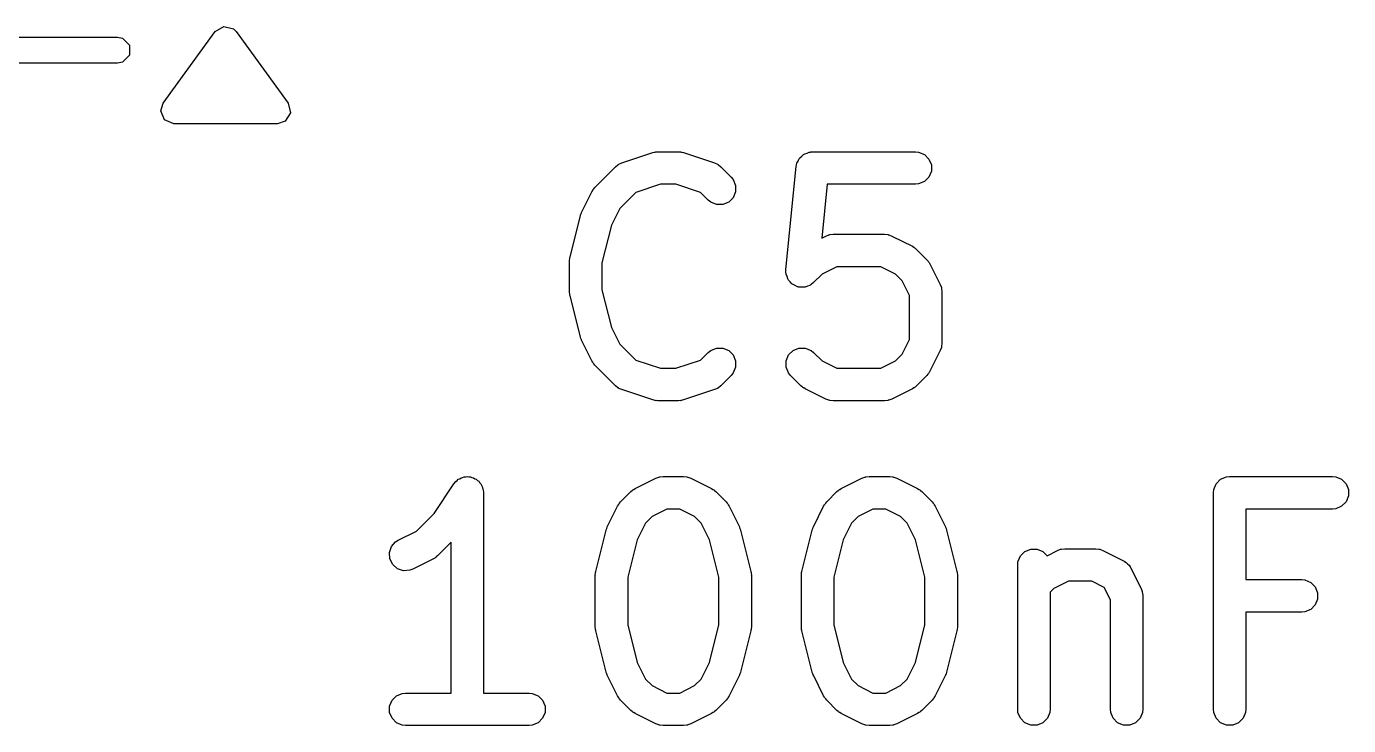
# Model space of a CAD drawing. Extents: x 19.8 to 98.9, y -129.1 to -67.1.
# Drawn here: x 47.63 to 53.74, y -102.78 to -99.55 of the extents above; entities that cross this region are included whole.
import ezdxf

# ---------------------------------------------------------------- set-up
doc = ezdxf.new("R2010")
doc.units = 0
doc.layers.add('BLACK', color=7, linetype='CONTINUOUS')

msp = doc.modelspace()

# ---------------------------------------------------------------- linework, layer by layer
at = {"layer": 'BLACK', "linetype": 'CONTINUOUS'}
for p, q in [((48.501477, -99.57471), (48.540643, -99.550734)), ((48.540643, -99.550734), (48.585291, -99.561476)), ((47.25, -99.6), (48.05, -99.6)), ((48.05, -99.6), (48.072961, -99.604567)), ((48.072961, -99.604567), (48.105433, -99.637039)), ((48.261476, -99.90471), (48.501477, -99.57471)), ((48.585291, -99.561476), (48.598525, -99.57471)), ((48.598525, -99.57471), (48.838524, -99.90471)), ((48.105433, -99.637039), (48.105433, -99.682961)), ((48.05, -99.72), (47.25, -99.72)), ((48.072961, -99.715433), (48.05, -99.72)), ((48.105433, -99.682961), (48.072961, -99.715433)), ((48.25, -99.94), (48.261476, -99.90471)), ((48.838524, -99.90471), (48.849266, -99.949358)), ((48.267574, -99.982426), (48.25, -99.94)), ((48.31, -100), (48.267574, -99.982426)), ((48.849266, -99.949358), (48.82529, -99.988524)), ((48.79, -100), (48.31, -100)), ((48.82529, -99.988524), (48.79, -100)), ((50.381045, -100.181287), (50.523901, -100.133668)), ((50.523901, -100.133668), (50.531156, -100.132018)), ((50.531156, -100.132018), (50.532987, -100.13126)), ((50.532987, -100.13126), (50.53564, -100.130998)), ((50.53564, -100.130998), (50.538238, -100.130408)), ((50.538238, -100.130408), (50.540212, -100.130548)), ((50.540212, -100.130548), (50.547619, -100.129819)), ((50.547619, -100.129819), (50.642857, -100.129819)), ((50.642857, -100.129819), (50.650262, -100.130548)), ((50.650262, -100.130548), (50.652237, -100.130408)), ((50.652237, -100.130408), (50.654834, -100.130998)), ((50.654834, -100.130998), (50.657489, -100.13126)), ((50.657489, -100.13126), (50.65932, -100.132018)), ((50.65932, -100.132018), (50.666574, -100.133668)), ((50.666574, -100.133668), (50.809431, -100.181287)), ((51.195349, -100.17328), (51.199545, -100.163151)), ((51.199545, -100.163151), (51.202216, -100.160479)), ((51.202216, -100.160479), (51.204001, -100.157153)), ((51.204001, -100.157153), (51.212483, -100.150212)), ((51.212483, -100.150212), (51.220237, -100.142459)), ((51.220237, -100.142459), (51.223725, -100.141013)), ((51.223725, -100.141013), (51.226649, -100.138622)), ((51.226649, -100.138622), (51.237146, -100.135454)), ((51.237146, -100.135454), (51.247273, -100.13126)), ((51.247273, -100.13126), (51.252878, -100.130707)), ((51.252878, -100.130707), (51.254665, -100.130169)), ((51.254665, -100.130169), (51.256493, -100.130351)), ((51.256493, -100.130351), (51.261905, -100.129819)), ((51.261905, -100.129819), (51.738095, -100.129819)), ((51.738095, -100.129819), (51.752727, -100.13126)), ((51.752727, -100.13126), (51.779763, -100.142459)), ((51.779763, -100.142459), (51.800455, -100.163151)), ((51.800455, -100.163151), (51.811654, -100.190187)), ((50.256491, -100.294643), (50.351729, -100.199405)), ((50.351729, -100.199405), (50.363094, -100.190077)), ((50.363094, -100.190077), (50.365584, -100.189045)), ((50.365584, -100.189045), (50.367619, -100.187281)), ((50.367619, -100.187281), (50.381045, -100.181287)), ((50.809431, -100.181287), (50.822856, -100.187281)), ((50.822856, -100.187281), (50.824891, -100.189046)), ((50.824891, -100.189046), (50.827382, -100.190078)), ((50.827382, -100.190078), (50.838747, -100.199405)), ((50.838747, -100.199405), (50.886366, -100.247024)), ((51.139658, -100.673546), (51.187277, -100.197356)), ((51.187277, -100.197356), (51.188346, -100.192023)), ((51.188346, -100.190187), (51.189059, -100.188464)), ((51.188346, -100.192023), (51.188346, -100.190187)), ((51.189059, -100.188464), (51.190167, -100.18294)), ((51.190167, -100.18294), (51.195349, -100.17328)), ((51.811654, -100.219451), (51.800455, -100.246487)), ((51.811654, -100.190187), (51.811654, -100.219451)), ((50.559789, -100.279819), (50.445276, -100.31799)), ((50.630687, -100.279819), (50.559789, -100.279819)), ((50.7452, -100.31799), (50.630687, -100.279819)), ((50.886366, -100.247024), (50.895693, -100.258389)), ((50.895693, -100.258389), (50.906892, -100.285425)), ((50.906892, -100.285425), (50.906892, -100.314688)), ((51.329779, -100.279819), (51.30496, -100.528009)), ((51.738095, -100.279819), (51.329779, -100.279819)), ((51.752727, -100.278378), (51.738095, -100.279819)), ((51.779763, -100.267179), (51.752727, -100.278378)), ((51.800455, -100.246487), (51.779763, -100.267179)), ((50.194823, -100.409373), (50.242442, -100.314135)), ((50.242442, -100.314135), (50.246406, -100.307835)), ((50.246406, -100.307835), (50.247164, -100.306008)), ((50.247164, -100.306008), (50.248852, -100.303951)), ((50.248852, -100.303951), (50.250274, -100.301692)), ((50.250274, -100.301692), (50.251772, -100.300392)), ((50.251772, -100.300392), (50.256491, -100.294643)), ((50.445276, -100.31799), (50.371163, -100.392103)), ((50.7803, -100.35309), (50.7452, -100.31799)), ((50.895693, -100.341724), (50.875, -100.362417)), ((50.906892, -100.314688), (50.895693, -100.341724)), ((50.194091, -100.410878), (50.194413, -100.410442)), ((50.194413, -100.410442), (50.194823, -100.409373)), ((50.371163, -100.392103), (50.332669, -100.46909)), ((50.791665, -100.362417), (50.7803, -100.35309)), ((50.818701, -100.373616), (50.791665, -100.362417)), ((50.847964, -100.373616), (50.818701, -100.373616)), ((50.875, -100.362417), (50.847964, -100.373616)), ((50.141525, -100.6152), (50.189144, -100.424724)), ((50.189144, -100.424724), (50.189529, -100.423644)), ((50.189529, -100.423644), (50.189568, -100.423105)), ((50.189568, -100.423105), (50.191895, -100.417023)), ((50.191895, -100.417023), (50.194091, -100.410878)), ((50.332669, -100.46909), (50.289286, -100.642624)), ((51.30496, -100.528009), (51.323602, -100.518689)), ((51.323602, -100.518689), (51.337333, -100.513434)), ((51.337333, -100.513434), (51.340022, -100.513242)), ((51.340022, -100.513242), (51.342511, -100.512212)), ((51.342511, -100.512212), (51.357143, -100.510771)), ((51.357143, -100.510771), (51.595238, -100.510771)), ((51.595238, -100.510771), (51.60987, -100.512212)), ((51.60987, -100.512212), (51.612359, -100.513243)), ((51.612359, -100.513243), (51.615047, -100.513434)), ((51.615047, -100.513434), (51.628779, -100.518689)), ((51.628779, -100.518689), (51.724017, -100.566308)), ((51.724017, -100.566308), (51.730316, -100.570272)), ((51.730316, -100.570272), (51.732144, -100.57103)), ((51.732144, -100.57103), (51.7342, -100.572718)), ((51.7342, -100.572718), (51.73646, -100.57414)), ((51.73646, -100.57414), (51.737759, -100.575638)), ((51.737759, -100.575638), (51.743509, -100.580357)), ((51.743509, -100.580357), (51.791128, -100.627976)), ((50.139286, -100.63339), (50.139537, -100.630836)), ((50.139286, -100.776247), (50.139286, -100.63339)), ((50.139375, -100.629744), (50.140184, -100.62427)), ((50.139537, -100.630836), (50.139375, -100.629744)), ((50.140184, -100.62427), (50.140727, -100.618758)), ((50.140727, -100.618758), (50.141149, -100.617736)), ((50.141149, -100.617736), (50.141525, -100.6152)), ((50.289286, -100.642624), (50.289286, -100.767013)), ((51.791128, -100.627976), (51.795846, -100.633725)), ((51.795846, -100.633725), (51.797345, -100.635025)), ((51.797345, -100.635025), (51.798766, -100.637284)), ((51.798766, -100.637284), (51.800455, -100.639341)), ((51.800455, -100.639341), (51.801212, -100.641168)), ((51.801212, -100.641168), (51.805177, -100.647468)), ((51.805177, -100.647468), (51.852796, -100.742706)), ((51.139636, -100.688249), (51.139658, -100.673546)), ((51.140727, -100.691864), (51.139636, -100.688249)), ((51.140727, -100.69564), (51.140727, -100.691864)), ((51.144921, -100.705765), (51.140727, -100.69564)), ((51.148089, -100.716265), (51.144921, -100.705765)), ((51.15048, -100.719188), (51.148089, -100.716265)), ((51.306332, -100.695029), (51.267319, -100.734042)), ((51.374848, -100.660771), (51.306332, -100.695029)), ((51.577533, -100.660771), (51.374848, -100.660771)), ((51.646049, -100.695029), (51.577533, -100.660771)), ((51.676456, -100.725436), (51.646049, -100.695029)), ((50.139537, -100.7788), (50.139286, -100.776247)), ((50.289286, -100.767013), (50.332669, -100.940547)), ((51.151926, -100.722677), (51.15048, -100.719188)), ((51.159679, -100.73043), (51.151926, -100.722677)), ((51.16662, -100.738913), (51.159679, -100.73043)), ((51.169946, -100.740697), (51.16662, -100.738913)), ((51.172618, -100.743369), (51.169946, -100.740697)), ((51.182745, -100.747564), (51.172618, -100.743369)), ((51.192407, -100.752747), (51.182745, -100.747564)), ((51.196166, -100.753122), (51.192407, -100.752747)), ((51.199655, -100.754568), (51.196166, -100.753122)), ((51.210616, -100.754568), (51.199655, -100.754568)), ((51.221526, -100.755659), (51.210616, -100.754568)), ((51.225142, -100.754568), (51.221526, -100.755659)), ((51.228917, -100.754568), (51.225142, -100.754568)), ((51.239042, -100.750373), (51.228917, -100.754568)), ((51.249542, -100.747206), (51.239042, -100.750373)), ((51.252465, -100.744814), (51.249542, -100.747206)), ((51.255954, -100.743369), (51.252465, -100.744814)), ((51.267319, -100.734042), (51.255954, -100.743369)), ((51.710714, -100.793952), (51.676456, -100.725436)), ((51.852796, -100.742706), (51.858051, -100.756437)), ((51.858051, -100.756437), (51.858242, -100.759126)), ((51.858242, -100.759126), (51.859273, -100.761615)), ((51.859273, -100.761615), (51.860714, -100.776247)), ((51.860714, -100.776247), (51.860714, -101.014342)), ((50.139375, -100.779893), (50.139537, -100.7788)), ((50.140184, -100.785366), (50.139375, -100.779893)), ((50.140727, -100.790879), (50.140184, -100.785366)), ((50.141149, -100.7919), (50.140727, -100.790879)), ((50.141525, -100.794437), (50.141149, -100.7919)), ((50.189144, -100.984913), (50.141525, -100.794437)), ((51.710714, -100.996637), (51.710714, -100.793952)), ((50.332669, -100.940547), (50.371163, -101.017534)), ((50.189529, -100.985992), (50.189144, -100.984913)), ((50.189568, -100.986532), (50.189529, -100.985992)), ((50.191895, -100.992613), (50.189568, -100.986532)), ((50.194091, -100.998759), (50.191895, -100.992613)), ((50.194413, -100.999194), (50.194091, -100.998759)), ((50.194823, -101.000264), (50.194413, -100.999194)), ((50.242442, -101.095502), (50.194823, -101.000264)), ((50.371163, -101.017534), (50.445276, -101.091648)), ((51.676455, -101.065153), (51.710714, -100.996637)), ((51.860714, -101.014342), (51.859273, -101.028974)), ((50.7452, -101.091647), (50.780299, -101.056548)), ((50.780299, -101.056548), (50.791665, -101.04722)), ((50.791665, -101.04722), (50.818701, -101.036021)), ((50.818701, -101.036021), (50.847964, -101.036021)), ((50.847964, -101.036021), (50.875, -101.047219)), ((50.875, -101.047219), (50.895693, -101.067912)), ((50.895693, -101.067912), (50.906892, -101.094948)), ((51.140727, -101.094948), (51.151926, -101.067912)), ((51.151926, -101.067912), (51.172619, -101.047219)), ((51.172619, -101.047219), (51.199655, -101.036021)), ((51.199655, -101.036021), (51.228918, -101.036021)), ((51.228918, -101.036021), (51.255954, -101.04722)), ((51.255954, -101.04722), (51.26732, -101.056548)), ((51.26732, -101.056548), (51.306332, -101.095561)), ((51.646048, -101.095561), (51.676455, -101.065153)), ((51.852796, -101.047883), (51.805177, -101.143121)), ((51.858051, -101.034152), (51.852796, -101.047883)), ((51.858242, -101.031462), (51.858051, -101.034152)), ((51.859273, -101.028974), (51.858242, -101.031462)), ((50.246405, -101.101798), (50.242442, -101.095502)), ((50.247163, -101.103628), (50.246405, -101.101798)), ((50.248852, -101.105686), (50.247163, -101.103628)), ((50.250274, -101.107945), (50.248852, -101.105686)), ((50.251772, -101.109244), (50.250274, -101.107945)), ((50.256491, -101.114994), (50.251772, -101.109244)), ((50.351729, -101.210233), (50.256491, -101.114994)), ((50.445276, -101.091648), (50.559789, -101.129819)), ((50.559789, -101.129819), (50.630687, -101.129819)), ((50.630687, -101.129819), (50.7452, -101.091647)), ((50.906892, -101.124211), (50.895694, -101.151247)), ((50.906892, -101.094948), (50.906892, -101.124211)), ((51.140727, -101.124211), (51.140727, -101.094948)), ((51.151925, -101.151247), (51.140727, -101.124211)), ((51.306332, -101.095561), (51.374848, -101.129819)), ((51.374848, -101.129819), (51.577533, -101.129819)), ((51.577533, -101.129819), (51.646048, -101.095561)), ((51.805177, -101.143121), (51.801213, -101.149417)), ((50.886366, -101.162613), (50.838748, -101.210232)), ((50.895694, -101.151247), (50.886366, -101.162613)), ((51.161252, -101.162612), (51.151925, -101.151247)), ((51.208871, -101.210232), (51.161252, -101.162612)), ((51.791128, -101.162613), (51.74351, -101.210232)), ((51.795846, -101.156863), (51.791128, -101.162613)), ((51.797345, -101.155564), (51.795846, -101.156863)), ((51.798766, -101.153305), (51.797345, -101.155564)), ((51.800456, -101.151247), (51.798766, -101.153305)), ((51.801213, -101.149417), (51.800456, -101.151247)), ((50.363094, -101.219561), (50.351729, -101.210233)), ((50.365584, -101.220592), (50.363094, -101.219561)), ((50.367619, -101.222357), (50.365584, -101.220592)), ((50.381045, -101.228351), (50.367619, -101.222357)), ((50.523901, -101.27597), (50.381045, -101.228351)), ((50.809431, -101.228351), (50.666574, -101.27597)), ((50.822856, -101.222357), (50.809431, -101.228351)), ((50.824891, -101.220591), (50.822856, -101.222357)), ((50.827382, -101.21956), (50.824891, -101.220591)), ((50.838748, -101.210232), (50.827382, -101.21956)), ((51.21462, -101.21495), (51.208871, -101.210232)), ((51.215921, -101.21645), (51.21462, -101.21495)), ((51.21818, -101.217872), (51.215921, -101.21645)), ((51.220237, -101.21956), (51.21818, -101.217872)), ((51.222064, -101.220317), (51.220237, -101.21956)), ((51.228364, -101.224282), (51.222064, -101.220317)), ((51.323602, -101.271901), (51.228364, -101.224282)), ((51.724017, -101.224282), (51.628779, -101.271901)), ((51.730316, -101.220317), (51.724017, -101.224282)), ((51.732144, -101.21956), (51.730316, -101.220317)), ((51.7342, -101.217872), (51.732144, -101.21956)), ((51.73646, -101.21645), (51.7342, -101.217872)), ((51.73776, -101.21495), (51.73646, -101.21645)), ((51.74351, -101.210232), (51.73776, -101.21495)), ((50.531156, -101.277619), (50.523901, -101.27597)), ((50.532987, -101.278378), (50.531156, -101.277619)), ((50.53564, -101.278639), (50.532987, -101.278378)), ((50.538238, -101.27923), (50.53564, -101.278639)), ((50.540212, -101.279089), (50.538238, -101.27923)), ((50.547619, -101.279819), (50.540212, -101.279089)), ((50.642857, -101.279819), (50.547619, -101.279819)), ((50.650262, -101.279089), (50.642857, -101.279819)), ((50.652237, -101.27923), (50.650262, -101.279089)), ((50.654834, -101.278639), (50.652237, -101.27923)), ((50.657489, -101.278378), (50.654834, -101.278639)), ((50.65932, -101.277619), (50.657489, -101.278378)), ((50.666574, -101.27597), (50.65932, -101.277619)), ((51.337333, -101.277156), (51.323602, -101.271901)), ((51.340022, -101.277347), (51.337333, -101.277156)), ((51.342511, -101.278378), (51.340022, -101.277347)), ((51.357143, -101.279819), (51.342511, -101.278378)), ((51.595238, -101.279819), (51.357143, -101.279819)), ((51.60987, -101.278378), (51.595238, -101.279819)), ((51.612359, -101.277346), (51.60987, -101.278378)), ((51.615047, -101.277156), (51.612359, -101.277346)), ((51.628779, -101.271901), (51.615047, -101.277156)), ((49.645173, -101.634101), (49.652034, -101.63126)), ((49.652034, -101.63126), (49.659382, -101.63126)), ((49.659382, -101.63126), (49.666587, -101.629819)), ((49.666587, -101.629819), (49.673871, -101.63126)), ((49.673871, -101.63126), (49.681298, -101.63126)), ((49.681298, -101.63126), (49.688086, -101.634072)), ((50.537887, -101.637737), (50.551618, -101.632482)), ((50.551618, -101.632482), (50.554307, -101.63229)), ((50.554307, -101.63229), (50.556796, -101.63126)), ((50.556796, -101.63126), (50.571428, -101.629819)), ((50.571428, -101.629819), (50.666666, -101.629819)), ((50.666666, -101.629819), (50.681298, -101.63126)), ((50.681298, -101.63126), (50.683787, -101.632291)), ((50.683787, -101.632291), (50.686475, -101.632482)), ((50.686475, -101.632482), (50.700207, -101.637737)), ((51.490268, -101.637737), (51.503999, -101.632482)), ((51.503999, -101.632482), (51.506688, -101.63229)), ((51.506688, -101.63229), (51.509177, -101.63126)), ((51.509177, -101.63126), (51.523809, -101.629819)), ((51.523809, -101.629819), (51.619047, -101.629819)), ((51.619047, -101.629819), (51.633679, -101.63126)), ((51.633679, -101.63126), (51.636168, -101.632291)), ((51.636168, -101.632291), (51.638856, -101.632482)), ((51.638856, -101.632482), (51.652588, -101.637737)), ((53.148808, -101.642459), (53.175844, -101.63126)), ((53.175844, -101.63126), (53.190476, -101.629819)), ((53.190476, -101.629819), (53.666666, -101.629819)), ((53.666666, -101.629819), (53.681298, -101.63126)), ((53.681298, -101.63126), (53.708334, -101.642459)), ((49.513142, -101.799896), (49.604262, -101.663216)), ((49.604262, -101.663216), (49.604296, -101.663173)), ((49.604296, -101.663173), (49.604306, -101.663151)), ((49.604306, -101.663151), (49.604357, -101.663099)), ((49.604357, -101.663099), (49.613578, -101.651841)), ((49.613578, -101.651841), (49.619747, -101.647709)), ((49.619747, -101.647709), (49.624998, -101.642459)), ((49.624998, -101.642459), (49.631787, -101.639646)), ((49.631787, -101.639646), (49.637893, -101.635558)), ((49.637893, -101.635558), (49.645173, -101.634101)), ((49.688086, -101.634072), (49.695295, -101.635498)), ((49.695295, -101.635498), (49.701474, -101.639617)), ((49.701474, -101.639617), (49.708334, -101.642459)), ((49.708334, -101.642459), (49.713527, -101.647652)), ((49.713527, -101.647652), (49.719644, -101.65173)), ((49.719644, -101.65173), (49.723777, -101.657902)), ((49.723777, -101.657902), (49.729026, -101.663151)), ((49.729026, -101.663151), (49.731837, -101.669938)), ((49.731837, -101.669938), (49.735927, -101.676045)), ((49.735927, -101.676045), (49.737383, -101.683326)), ((49.737383, -101.683326), (49.740225, -101.690187)), ((49.740225, -101.690187), (49.74165, -101.704663)), ((50.428906, -101.694686), (50.430206, -101.693188)), ((50.430206, -101.693188), (50.432465, -101.691766)), ((50.432465, -101.691766), (50.434522, -101.690078)), ((50.434522, -101.690078), (50.436349, -101.68932)), ((50.436349, -101.68932), (50.442649, -101.685356)), ((50.442649, -101.685356), (50.537887, -101.637737)), ((50.700207, -101.637737), (50.795445, -101.685356)), ((50.795445, -101.685356), (50.801744, -101.68932)), ((50.801744, -101.68932), (50.803572, -101.690078)), ((50.803572, -101.690078), (50.805628, -101.691766)), ((50.805628, -101.691766), (50.807888, -101.693188)), ((50.807888, -101.693188), (50.809187, -101.694686)), ((51.381287, -101.694686), (51.382587, -101.693188)), ((51.382587, -101.693188), (51.384846, -101.691766)), ((51.384846, -101.691766), (51.386903, -101.690078)), ((51.386903, -101.690078), (51.38873, -101.68932)), ((51.38873, -101.68932), (51.39503, -101.685356)), ((51.39503, -101.685356), (51.490268, -101.637737)), ((51.652588, -101.637737), (51.747826, -101.685356)), ((51.747826, -101.685356), (51.754125, -101.68932)), ((51.754125, -101.68932), (51.755953, -101.690078)), ((51.755953, -101.690078), (51.758009, -101.691766)), ((51.758009, -101.691766), (51.760269, -101.693188)), ((51.760269, -101.693188), (51.761568, -101.694686)), ((53.115476, -101.704819), (53.116917, -101.690187)), ((53.116917, -101.690187), (53.128116, -101.663151)), ((53.128116, -101.663151), (53.148808, -101.642459)), ((53.708334, -101.642459), (53.729026, -101.663151)), ((53.729026, -101.663151), (53.740225, -101.690187)), ((53.740225, -101.690187), (53.740225, -101.719451)), ((49.74165, -101.704663), (49.741666, -101.70474)), ((49.741666, -101.70474), (49.74166, -101.704766)), ((49.74166, -101.704766), (49.741666, -101.704819)), ((49.741666, -101.704819), (49.741666, -102.629819)), ((50.367899, -101.756332), (50.369321, -101.754073)), ((50.369321, -101.754073), (50.370819, -101.752773)), ((50.370819, -101.752773), (50.375538, -101.747024)), ((50.375538, -101.747024), (50.423157, -101.699405)), ((50.423157, -101.699405), (50.428906, -101.694686)), ((50.809187, -101.694686), (50.814937, -101.699405)), ((50.814937, -101.699405), (50.862556, -101.747024)), ((50.862556, -101.747024), (50.867274, -101.752773)), ((50.867274, -101.752773), (50.868773, -101.754073)), ((50.868773, -101.754073), (50.870194, -101.756332)), ((51.32028, -101.756332), (51.321702, -101.754073)), ((51.321702, -101.754073), (51.3232, -101.752773)), ((51.3232, -101.752773), (51.327919, -101.747024)), ((51.327919, -101.747024), (51.375538, -101.699405)), ((51.375538, -101.699405), (51.381287, -101.694686)), ((51.761568, -101.694686), (51.767318, -101.699405)), ((51.767318, -101.699405), (51.814937, -101.747024)), ((51.814937, -101.747024), (51.819655, -101.752773)), ((51.819655, -101.752773), (51.821154, -101.754073)), ((51.821154, -101.754073), (51.822575, -101.756332)), ((53.115476, -102.704819), (53.115476, -101.704819)), ((53.729026, -101.746487), (53.708334, -101.767179)), ((53.740225, -101.719451), (53.729026, -101.746487)), ((49.431763, -101.881275), (49.513142, -101.799896)), ((50.31387, -101.861754), (50.361489, -101.766516)), ((50.361489, -101.766516), (50.365453, -101.760216)), ((50.365453, -101.760216), (50.366211, -101.758389)), ((50.366211, -101.758389), (50.367899, -101.756332)), ((50.520617, -101.814077), (50.49021, -101.844484)), ((50.589133, -101.779819), (50.520617, -101.814077)), ((50.648961, -101.779819), (50.589133, -101.779819)), ((50.717477, -101.814077), (50.648961, -101.779819)), ((50.747884, -101.844484), (50.717477, -101.814077)), ((50.870194, -101.756332), (50.871883, -101.758389)), ((50.871883, -101.758389), (50.87264, -101.760216)), ((50.87264, -101.760216), (50.876605, -101.766516)), ((50.876605, -101.766516), (50.924224, -101.861754)), ((51.266251, -101.861754), (51.31387, -101.766516)), ((51.31387, -101.766516), (51.317834, -101.760216)), ((51.317834, -101.760216), (51.318592, -101.758389)), ((51.318592, -101.758389), (51.32028, -101.756332)), ((51.472998, -101.814077), (51.442591, -101.844484)), ((51.541514, -101.779819), (51.472998, -101.814077)), ((51.601342, -101.779819), (51.541514, -101.779819)), ((51.669858, -101.814077), (51.601342, -101.779819)), ((51.700265, -101.844484), (51.669858, -101.814077)), ((51.822575, -101.756332), (51.824264, -101.758389)), ((51.824264, -101.758389), (51.825021, -101.760216)), ((51.825021, -101.760216), (51.828986, -101.766516)), ((51.828986, -101.766516), (51.876605, -101.861754)), ((53.666666, -101.779819), (53.265476, -101.779819)), ((53.265476, -101.779819), (53.265476, -102.106009)), ((53.681298, -101.778378), (53.666666, -101.779819)), ((53.708334, -101.767179), (53.681298, -101.778378)), ((50.260572, -102.067581), (50.308191, -101.877105)), ((50.308191, -101.877105), (50.308576, -101.876025)), ((50.308576, -101.876025), (50.308615, -101.875486)), ((50.308615, -101.875486), (50.310942, -101.869404)), ((50.310942, -101.869404), (50.313138, -101.863259)), ((50.313138, -101.863259), (50.31346, -101.862823)), ((50.31346, -101.862823), (50.31387, -101.861754)), ((50.49021, -101.844484), (50.451716, -101.921471)), ((50.786377, -101.921471), (50.747884, -101.844484)), ((50.924224, -101.861754), (50.924633, -101.862823)), ((50.924633, -101.862823), (50.924956, -101.863259)), ((50.924956, -101.863259), (50.927148, -101.869395)), ((50.927148, -101.869395), (50.929479, -101.875485)), ((50.929479, -101.875485), (50.929517, -101.876025)), ((50.929517, -101.876025), (50.929903, -101.877105)), ((50.929903, -101.877105), (50.977522, -102.067581)), ((51.212953, -102.067581), (51.260572, -101.877105)), ((51.260572, -101.877105), (51.260957, -101.876025)), ((51.260957, -101.876025), (51.260996, -101.875486)), ((51.260996, -101.875486), (51.263323, -101.869404)), ((51.263323, -101.869404), (51.265519, -101.863259)), ((51.265519, -101.863259), (51.265841, -101.862823)), ((51.265841, -101.862823), (51.266251, -101.861754)), ((51.442591, -101.844484), (51.404097, -101.921471)), ((51.738758, -101.921471), (51.700265, -101.844484)), ((51.876605, -101.861754), (51.877014, -101.862823)), ((51.877014, -101.862823), (51.877337, -101.863259)), ((51.877337, -101.863259), (51.879529, -101.869395)), ((51.879529, -101.869395), (51.88186, -101.875485)), ((51.88186, -101.875485), (51.881898, -101.876025)), ((51.881898, -101.876025), (51.882284, -101.877105)), ((51.882284, -101.877105), (51.929903, -102.067581)), ((49.315795, -101.953391), (49.334968, -101.931283)), ((49.334968, -101.931283), (49.347411, -101.923451)), ((49.347411, -101.923451), (49.431763, -101.881275)), ((49.591666, -101.933504), (49.529223, -101.995947)), ((49.591666, -102.629819), (49.591666, -101.933504)), ((50.451716, -101.921471), (50.408333, -102.095005)), ((50.829761, -102.095005), (50.786377, -101.921471)), ((51.404097, -101.921471), (51.360714, -102.095005)), ((51.782142, -102.095005), (51.738758, -101.921471)), ((49.306541, -101.981152), (49.315795, -101.953391)), ((49.308615, -102.010342), (49.306541, -101.981152)), ((49.529223, -101.995947), (49.523473, -102.000665)), ((52.212155, -102.02352), (52.223354, -101.996484)), ((52.223354, -101.996484), (52.244046, -101.975792)), ((52.244046, -101.975792), (52.271082, -101.964593)), ((52.271082, -101.964593), (52.300346, -101.964593)), ((52.300346, -101.964593), (52.327382, -101.975792)), ((52.327382, -101.975792), (52.346783, -101.995193)), ((52.346783, -101.995193), (52.39503, -101.97107)), ((52.39503, -101.97107), (52.408761, -101.965815)), ((52.408761, -101.965815), (52.41145, -101.965623)), ((52.41145, -101.965623), (52.413939, -101.964593)), ((52.413939, -101.964593), (52.428571, -101.963152)), ((52.428571, -101.963152), (52.571428, -101.963152)), ((52.571428, -101.963152), (52.58606, -101.964593)), ((52.58606, -101.964593), (52.588549, -101.965624)), ((52.588549, -101.965624), (52.591237, -101.965815)), ((52.591237, -101.965815), (52.604969, -101.97107)), ((52.604969, -101.97107), (52.700207, -102.018689)), ((49.321702, -102.036517), (49.308615, -102.010342)), ((49.34381, -102.05569), (49.321702, -102.036517)), ((49.371571, -102.064944), (49.34381, -102.05569)), ((49.414493, -102.057615), (49.400761, -102.06287)), ((49.509731, -102.009996), (49.414493, -102.057615)), ((49.51603, -102.006031), (49.509731, -102.009996)), ((49.517858, -102.005274), (49.51603, -102.006031)), ((49.519914, -102.003585), (49.517858, -102.005274)), ((49.522174, -102.002164), (49.519914, -102.003585)), ((49.523473, -102.000665), (49.522174, -102.002164)), ((52.210714, -102.038152), (52.212155, -102.02352)), ((52.210714, -102.704819), (52.210714, -102.038152)), ((52.700207, -102.018689), (52.702654, -102.020229)), ((52.702654, -102.020229), (52.703808, -102.020614)), ((52.703808, -102.020614), (52.705244, -102.021859)), ((52.705244, -102.021859), (52.71265, -102.026521)), ((52.71265, -102.026521), (52.718811, -102.033625)), ((52.718811, -102.033625), (52.725916, -102.039787)), ((52.725916, -102.039787), (52.730577, -102.047192)), ((52.730577, -102.047192), (52.731823, -102.048629)), ((52.731823, -102.048629), (52.732207, -102.049782)), ((52.732207, -102.049782), (52.733748, -102.05223)), ((52.733748, -102.05223), (52.781367, -102.147468)), ((49.400761, -102.06287), (49.371571, -102.064944)), ((50.258333, -102.085771), (50.258584, -102.083217)), ((50.258333, -102.323866), (50.258333, -102.085771)), ((50.258422, -102.082125), (50.259231, -102.076651)), ((50.258584, -102.083217), (50.258422, -102.082125)), ((50.259231, -102.076651), (50.259774, -102.071139)), ((50.259774, -102.071139), (50.260196, -102.070117)), ((50.260196, -102.070117), (50.260572, -102.067581)), ((50.408333, -102.095005), (50.408333, -102.314632)), ((50.829761, -102.314632), (50.829761, -102.095005)), ((50.977522, -102.067581), (50.977897, -102.070117)), ((50.977897, -102.070117), (50.97832, -102.071139)), ((50.97832, -102.071139), (50.978862, -102.076651)), ((50.978862, -102.076651), (50.979672, -102.082125)), ((50.979672, -102.082125), (50.979509, -102.083217)), ((50.979509, -102.083217), (50.979761, -102.085771)), ((50.979761, -102.085771), (50.979761, -102.323866)), ((51.210714, -102.085771), (51.210965, -102.083217)), ((51.210714, -102.323866), (51.210714, -102.085771)), ((51.210803, -102.082125), (51.211612, -102.076651)), ((51.210965, -102.083217), (51.210803, -102.082125)), ((51.211612, -102.076651), (51.212155, -102.071139)), ((51.212155, -102.071139), (51.212577, -102.070117)), ((51.212577, -102.070117), (51.212953, -102.067581)), ((51.360714, -102.095005), (51.360714, -102.314632)), ((51.782142, -102.314632), (51.782142, -102.095005)), ((51.929903, -102.067581), (51.930278, -102.070117)), ((51.930278, -102.070117), (51.930701, -102.071139)), ((51.930701, -102.071139), (51.931243, -102.076651)), ((51.931243, -102.076651), (51.932053, -102.082125)), ((51.932053, -102.082125), (51.93189, -102.083217)), ((51.93189, -102.083217), (51.932142, -102.085771)), ((51.932142, -102.085771), (51.932142, -102.323866)), ((52.446276, -102.113152), (52.37776, -102.14741)), ((52.553723, -102.113152), (52.446276, -102.113152)), ((52.610764, -102.141672), (52.553723, -102.113152)), ((53.265476, -102.106009), (53.523809, -102.106009)), ((53.523809, -102.106009), (53.538441, -102.10745)), ((53.538441, -102.10745), (53.565477, -102.118649)), ((53.565477, -102.118649), (53.586169, -102.139341)), ((52.37776, -102.14741), (52.360714, -102.164456)), ((52.360714, -102.164456), (52.360714, -102.704819)), ((52.639285, -102.198714), (52.610764, -102.141672)), ((52.781367, -102.147468), (52.786622, -102.161199)), ((52.786622, -102.161199), (52.786813, -102.163888)), ((52.786813, -102.163888), (52.787844, -102.166377)), ((52.787844, -102.166377), (52.789285, -102.181009)), ((52.789285, -102.181009), (52.789285, -102.704819)), ((53.586169, -102.139341), (53.597368, -102.166377)), ((53.597368, -102.166377), (53.597368, -102.195641)), ((52.639285, -102.704819), (52.639285, -102.198714)), ((53.565477, -102.243369), (53.538441, -102.254568)), ((53.586169, -102.222677), (53.565477, -102.243369)), ((53.597368, -102.195641), (53.586169, -102.222677)), ((53.523809, -102.256009), (53.265476, -102.256009)), ((53.265476, -102.256009), (53.265476, -102.704819)), ((53.538441, -102.254568), (53.523809, -102.256009)), ((50.258584, -102.326419), (50.258333, -102.323866)), ((50.258422, -102.327512), (50.258584, -102.326419)), ((50.259231, -102.332985), (50.258422, -102.327512)), ((50.259774, -102.338498), (50.259231, -102.332985)), ((50.260196, -102.339519), (50.259774, -102.338498)), ((50.260572, -102.342056), (50.260196, -102.339519)), ((50.308191, -102.532532), (50.260572, -102.342056)), ((50.408333, -102.314632), (50.451716, -102.488166)), ((50.786377, -102.488166), (50.829761, -102.314632)), ((50.977522, -102.342056), (50.929903, -102.532532)), ((50.977897, -102.339519), (50.977522, -102.342056)), ((50.97832, -102.338498), (50.977897, -102.339519)), ((50.978862, -102.332985), (50.97832, -102.338498)), ((50.979672, -102.327512), (50.978862, -102.332985)), ((50.979761, -102.323866), (50.979509, -102.326419)), ((50.979509, -102.326419), (50.979672, -102.327512)), ((51.210965, -102.326419), (51.210714, -102.323866)), ((51.210803, -102.327512), (51.210965, -102.326419)), ((51.211612, -102.332985), (51.210803, -102.327512)), ((51.212155, -102.338498), (51.211612, -102.332985)), ((51.212577, -102.339519), (51.212155, -102.338498)), ((51.212953, -102.342056), (51.212577, -102.339519)), ((51.260572, -102.532532), (51.212953, -102.342056)), ((51.360714, -102.314632), (51.404097, -102.488166)), ((51.738758, -102.488166), (51.782142, -102.314632)), ((51.929903, -102.342056), (51.882284, -102.532532)), ((51.930278, -102.339519), (51.929903, -102.342056)), ((51.930701, -102.338498), (51.930278, -102.339519)), ((51.931243, -102.332985), (51.930701, -102.338498)), ((51.932053, -102.327512), (51.931243, -102.332985)), ((51.932142, -102.323866), (51.93189, -102.326419)), ((51.93189, -102.326419), (51.932053, -102.327512)), ((50.451716, -102.488166), (50.49021, -102.565153)), ((50.747883, -102.565153), (50.786377, -102.488166)), ((51.404097, -102.488166), (51.442591, -102.565153)), ((51.700264, -102.565153), (51.738758, -102.488166)), ((50.308576, -102.533611), (50.308191, -102.532532)), ((50.308615, -102.534151), (50.308576, -102.533611)), ((50.310942, -102.540232), (50.308615, -102.534151)), ((50.313138, -102.546378), (50.310942, -102.540232)), ((50.31346, -102.546813), (50.313138, -102.546378)), ((50.31387, -102.547883), (50.31346, -102.546813)), ((50.361489, -102.643121), (50.31387, -102.547883)), ((50.924224, -102.547883), (50.876605, -102.643121)), ((50.924633, -102.546813), (50.924224, -102.547883)), ((50.924956, -102.546378), (50.924633, -102.546813)), ((50.927148, -102.540241), (50.924956, -102.546378)), ((50.929479, -102.534152), (50.927148, -102.540241)), ((50.929517, -102.533611), (50.929479, -102.534152)), ((50.929903, -102.532532), (50.929517, -102.533611)), ((51.260957, -102.533611), (51.260572, -102.532532)), ((51.260996, -102.534151), (51.260957, -102.533611)), ((51.263323, -102.540232), (51.260996, -102.534151)), ((51.265519, -102.546378), (51.263323, -102.540232)), ((51.265841, -102.546813), (51.265519, -102.546378)), ((51.266251, -102.547883), (51.265841, -102.546813)), ((51.31387, -102.643121), (51.266251, -102.547883)), ((51.876605, -102.547883), (51.828986, -102.643121)), ((51.877014, -102.546813), (51.876605, -102.547883)), ((51.877337, -102.546378), (51.877014, -102.546813)), ((51.879529, -102.540241), (51.877337, -102.546378)), ((51.88186, -102.534152), (51.879529, -102.540241)), ((51.881898, -102.533611), (51.88186, -102.534152)), ((51.882284, -102.532532), (51.881898, -102.533611)), ((50.49021, -102.565153), (50.520617, -102.595561)), ((50.520617, -102.595561), (50.589133, -102.629819)), ((50.648961, -102.629819), (50.717476, -102.595561)), ((50.717476, -102.595561), (50.747883, -102.565153)), ((51.442591, -102.565153), (51.472998, -102.595561)), ((51.472998, -102.595561), (51.541514, -102.629819)), ((51.601342, -102.629819), (51.669857, -102.595561)), ((51.669857, -102.595561), (51.700264, -102.565153)), ((49.307393, -102.690187), (49.318592, -102.663151)), ((49.318592, -102.663151), (49.339284, -102.642459)), ((49.339284, -102.642459), (49.36632, -102.63126)), ((49.36632, -102.63126), (49.380952, -102.629819)), ((49.380952, -102.629819), (49.591666, -102.629819)), ((49.741666, -102.629819), (49.95238, -102.629819)), ((49.95238, -102.629819), (49.967012, -102.63126)), ((49.967012, -102.63126), (49.994048, -102.642459)), ((49.994048, -102.642459), (50.01474, -102.663151)), ((50.01474, -102.663151), (50.025939, -102.690187)), ((50.365452, -102.649417), (50.361489, -102.643121)), ((50.36621, -102.651247), (50.365452, -102.649417)), ((50.367899, -102.653305), (50.36621, -102.651247)), ((50.369321, -102.655564), (50.367899, -102.653305)), ((50.370819, -102.656863), (50.369321, -102.655564)), ((50.375537, -102.662612), (50.370819, -102.656863)), ((50.423156, -102.710232), (50.375537, -102.662612)), ((50.589133, -102.629819), (50.648961, -102.629819)), ((50.862556, -102.662613), (50.814938, -102.710232)), ((50.867274, -102.656863), (50.862556, -102.662613)), ((50.868773, -102.655564), (50.867274, -102.656863)), ((50.870194, -102.653305), (50.868773, -102.655564)), ((50.871884, -102.651247), (50.870194, -102.653305)), ((50.872641, -102.649417), (50.871884, -102.651247)), ((50.876605, -102.643121), (50.872641, -102.649417)), ((51.317833, -102.649417), (51.31387, -102.643121)), ((51.318591, -102.651247), (51.317833, -102.649417)), ((51.32028, -102.653305), (51.318591, -102.651247)), ((51.321702, -102.655564), (51.32028, -102.653305)), ((51.3232, -102.656863), (51.321702, -102.655564)), ((51.327918, -102.662612), (51.3232, -102.656863)), ((51.375537, -102.710232), (51.327918, -102.662612)), ((51.541514, -102.629819), (51.601342, -102.629819)), ((51.814937, -102.662613), (51.767319, -102.710232)), ((51.819655, -102.656863), (51.814937, -102.662613)), ((51.821154, -102.655564), (51.819655, -102.656863)), ((51.822575, -102.653305), (51.821154, -102.655564)), ((51.824265, -102.651247), (51.822575, -102.653305)), ((51.825022, -102.649417), (51.824265, -102.651247)), ((51.828986, -102.643121), (51.825022, -102.649417)), ((49.307393, -102.719451), (49.307393, -102.690187)), ((49.318592, -102.746487), (49.307393, -102.719451)), ((50.025939, -102.719451), (50.01474, -102.746487)), ((50.025939, -102.690187), (50.025939, -102.719451)), ((50.428905, -102.71495), (50.423156, -102.710232)), ((50.430206, -102.71645), (50.428905, -102.71495)), ((50.432465, -102.717872), (50.430206, -102.71645)), ((50.434522, -102.71956), (50.432465, -102.717872)), ((50.436349, -102.720317), (50.434522, -102.71956)), ((50.442649, -102.724282), (50.436349, -102.720317)), ((50.537887, -102.771901), (50.442649, -102.724282)), ((50.795445, -102.724282), (50.700207, -102.771901)), ((50.801744, -102.720317), (50.795445, -102.724282)), ((50.803572, -102.71956), (50.801744, -102.720317)), ((50.805628, -102.717872), (50.803572, -102.71956)), ((50.807888, -102.71645), (50.805628, -102.717872)), ((50.809188, -102.71495), (50.807888, -102.71645)), ((50.814938, -102.710232), (50.809188, -102.71495)), ((51.381286, -102.71495), (51.375537, -102.710232)), ((51.382587, -102.71645), (51.381286, -102.71495)), ((51.384846, -102.717872), (51.382587, -102.71645)), ((51.386903, -102.71956), (51.384846, -102.717872)), ((51.38873, -102.720317), (51.386903, -102.71956)), ((51.39503, -102.724282), (51.38873, -102.720317)), ((51.490268, -102.771901), (51.39503, -102.724282)), ((51.747826, -102.724282), (51.652588, -102.771901)), ((51.754125, -102.720317), (51.747826, -102.724282)), ((51.755953, -102.71956), (51.754125, -102.720317)), ((51.758009, -102.717872), (51.755953, -102.71956)), ((51.760269, -102.71645), (51.758009, -102.717872)), ((51.761569, -102.71495), (51.760269, -102.71645)), ((51.767319, -102.710232), (51.761569, -102.71495)), ((52.212155, -102.719451), (52.210714, -102.704819)), ((52.223354, -102.746487), (52.212155, -102.719451)), ((52.359273, -102.719451), (52.348074, -102.746487)), ((52.360714, -102.704819), (52.359273, -102.719451)), ((52.640726, -102.719451), (52.639285, -102.704819)), ((52.651925, -102.746487), (52.640726, -102.719451)), ((52.787844, -102.719451), (52.776645, -102.746487)), ((52.789285, -102.704819), (52.787844, -102.719451)), ((53.116917, -102.719451), (53.115476, -102.704819)), ((53.128116, -102.746487), (53.116917, -102.719451)), ((53.264035, -102.719451), (53.252836, -102.746487)), ((53.265476, -102.704819), (53.264035, -102.719451)), ((49.339284, -102.767179), (49.318592, -102.746487)), ((49.36632, -102.778378), (49.339284, -102.767179)), ((49.380952, -102.779819), (49.36632, -102.778378)), ((49.95238, -102.779819), (49.380952, -102.779819)), ((49.967012, -102.778378), (49.95238, -102.779819)), ((49.994048, -102.767179), (49.967012, -102.778378)), ((50.01474, -102.746487), (49.994048, -102.767179)), ((50.551618, -102.777156), (50.537887, -102.771901)), ((50.554307, -102.777347), (50.551618, -102.777156)), ((50.556796, -102.778378), (50.554307, -102.777347)), ((50.571428, -102.779819), (50.556796, -102.778378)), ((50.666666, -102.779819), (50.571428, -102.779819)), ((50.681298, -102.778378), (50.666666, -102.779819)), ((50.683787, -102.777346), (50.681298, -102.778378)), ((50.686475, -102.777156), (50.683787, -102.777346)), ((50.700207, -102.771901), (50.686475, -102.777156)), ((51.503999, -102.777156), (51.490268, -102.771901)), ((51.506688, -102.777347), (51.503999, -102.777156)), ((51.509177, -102.778378), (51.506688, -102.777347)), ((51.523809, -102.779819), (51.509177, -102.778378)), ((51.619047, -102.779819), (51.523809, -102.779819)), ((51.633679, -102.778378), (51.619047, -102.779819)), ((51.636168, -102.777346), (51.633679, -102.778378)), ((51.638856, -102.777156), (51.636168, -102.777346)), ((51.652588, -102.771901), (51.638856, -102.777156)), ((52.244046, -102.767179), (52.223354, -102.746487)), ((52.271082, -102.778378), (52.244046, -102.767179)), ((52.300346, -102.778378), (52.271082, -102.778378)), ((52.327382, -102.767179), (52.300346, -102.778378)), ((52.348074, -102.746487), (52.327382, -102.767179)), ((52.672617, -102.767179), (52.651925, -102.746487)), ((52.699653, -102.778378), (52.672617, -102.767179)), ((52.728917, -102.778378), (52.699653, -102.778378)), ((52.755953, -102.767179), (52.728917, -102.778378)), ((52.776645, -102.746487), (52.755953, -102.767179)), ((53.148808, -102.767179), (53.128116, -102.746487)), ((53.175844, -102.778378), (53.148808, -102.767179)), ((53.205108, -102.778378), (53.175844, -102.778378)), ((53.232144, -102.767179), (53.205108, -102.778378)), ((53.252836, -102.746487), (53.232144, -102.767179))]:
    msp.add_line(p, q, dxfattribs=at)

doc.saveas('drawing.dxf')
